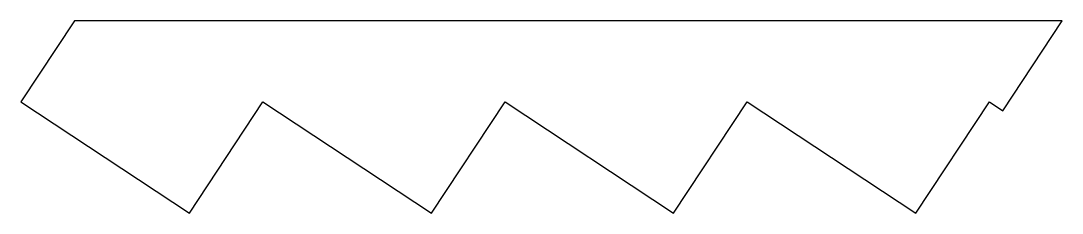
# Model space of a CAD drawing. Header units: metres. Extents: x 92 to 1391, y 0 to 240.
import ezdxf

# ---------------------------------------------------------------- set-up
doc = ezdxf.new("R2010")
doc.units = ezdxf.units.M

msp = doc.modelspace()

# ---------------------------------------------------------------- linework, layer by layer
msp.add_lwpolyline([(91.9, 139), (302.1, 0), (394, 139), (604.2, 0), (696.1, 139), (906.3, 0), (998.2, 139), (1208.4, 0), (1300.2, 139), (1316.9, 127.9), (1391, 240), (158.7, 240)], close=True)

doc.saveas('drawing.dxf')
